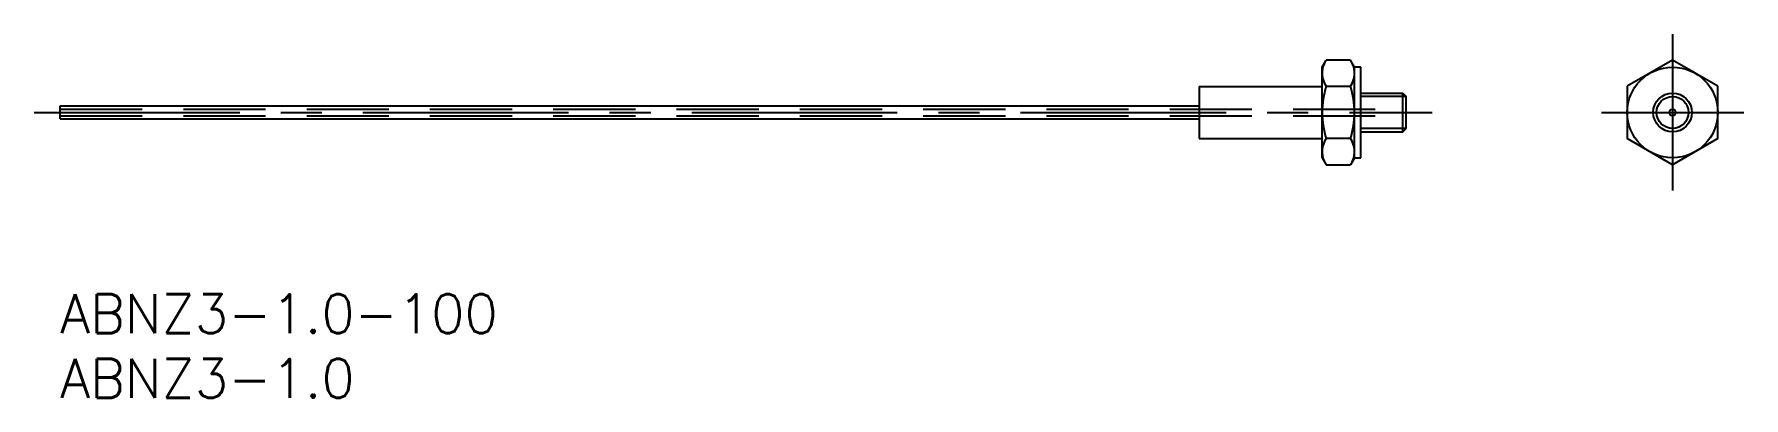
# Model space of a CAD drawing. Extents: x -2 to 130, y -8 to 20.
import ezdxf

# ---------------------------------------------------------------- set-up
doc = ezdxf.new("R2010")
doc.units = 0
doc.header["$LTSCALE"] = 0.5
doc.linetypes.add('CENTER', pattern=[50.8, 31.75, -6.35, 6.35, -6.35])
doc.linetypes.add('DASHED', pattern=[19.05, 12.7, -6.35])
for name, color, linetype in [('MSM_CENTER', 1, 'CENTER'), ('MSM_CONTINUOUS', 7, 'CONTINUOUS'), ('MSM_DASHED', 4, 'DASHED'), ('MSM_NARROW', 5, 'CONTINUOUS'), ('MSM_PART_NUMBER', 7, 'CONTINUOUS')]:
    doc.layers.add(name, color=color, linetype=linetype)
doc.styles.get("Standard").update_dxf_attribs({"font": 'txt.shx', "height": 3, "bigfont": 'bigfont.shx'})

# ---------------------------------------------------------------- blocks, each defined once
blk = doc.blocks.new('*U8')
at = {"layer": 'MSM_PART_NUMBER'}
blk.add_text('ABNZ3-1.0-100', height=3, dxfattribs=at).set_placement((0, -3))
blk = doc.blocks.new('*U9')
at = {"layer": 'MSM_PART_NUMBER'}
blk.add_text('ABNZ3-1.0', height=3, dxfattribs=at).set_placement((0, -8))

msp = doc.modelspace()

# ---------------------------------------------------------------- linework, layer by layer
at = {"layer": 'MSM_CENTER'}
for p, q in [((124.57, 20.08), (124.57, 8)), ((-2, 14.04), (106, 14.04)), ((119.07, 14.04), (130.07, 14.04))]:
    msp.add_line(p, q, dxfattribs=at)
at = {"layer": 'MSM_CONTINUOUS'}
for p, q in [((97.5, 17.54), (97.81, 18.08)), ((97.5, 10.54), (97.5, 17.54)), ((99.69, 18.08), (97.81, 18.08)), ((100, 17.54), (99.69, 18.08)), ((100, 10.54), (100, 17.54)), ((100.5, 17.54), (100, 17.54)), ((100.5, 10.54), (100.5, 17.54)), ((124.57, 18.08), (121.07, 16.06)), ((128.07, 16.06), (124.57, 18.08)), ((88, 16.04), (97.5, 16.04)), ((88, 16.04), (88, 12.04)), ((97.81, 16.06), (99.69, 16.06)), ((121.07, 16.06), (121.07, 12.02)), ((128.07, 12.02), (128.07, 16.06)), ((0, 13.54), (0, 14.54)), ((0, 14.54), (88, 14.54)), ((100.5, 15.54), (103.73, 15.54)), ((103.73, 12.54), (103.73, 15.54)), ((103.73, 15.54), (104, 15.27)), ((104, 12.81), (104, 15.27)), ((0, 13.54), (88, 13.54)), ((88, 12.04), (97.5, 12.04)), ((99.69, 12.02), (97.81, 12.02)), ((100.5, 12.54), (103.73, 12.54)), ((103.73, 12.54), (104, 12.81)), ((124.57, 10), (121.07, 12.02)), ((128.07, 12.02), (124.57, 10)), ((97.5, 10.54), (97.81, 10)), ((97.81, 10), (99.69, 10)), ((100, 10.54), (99.69, 10)), ((100, 10.54), (100.5, 10.54))]:
    msp.add_line(p, q, dxfattribs=at)
for radius in [3.5, 1.5, 0.25]:
    msp.add_circle((124.57, 14.04), radius, dxfattribs=at)
for centre, radius, start, end in [((99.29, 17.07), 1.79, 154.3842, 214.3842), ((98.21, 17.07), 1.79, 325.6158, 25.6158), ((104.19, 14.04), 6.69, 162.412, 197.588), ((93.31, 14.04), 6.69, 342.412, 17.588), ((99.29, 11.01), 1.79, 145.6158, 205.6158), ((98.21, 11.01), 1.79, 334.3842, 34.3842)]:
    msp.add_arc(centre, radius, start, end, dxfattribs=at)
at = {"layer": 'MSM_DASHED'}
for p, q in [((0, 14.29), (104, 14.29)), ((0, 13.79), (104, 13.79))]:
    msp.add_line(p, q, dxfattribs=at)
at = {"layer": 'MSM_NARROW'}
for p, q in [((104, 15.27), (100.5, 15.27)), ((104, 12.81), (100.5, 12.81))]:
    msp.add_line(p, q, dxfattribs=at)
msp.add_circle((124.57, 14.04), 1.23, dxfattribs=at)

# ---------------------------------------------------------------- block references
at = {"layer": 'MSM_CONTINUOUS'}
for name in ['*U8', '*U9']:
    msp.add_blockref(name, (0, 0), dxfattribs=at)

doc.saveas('drawing.dxf')
